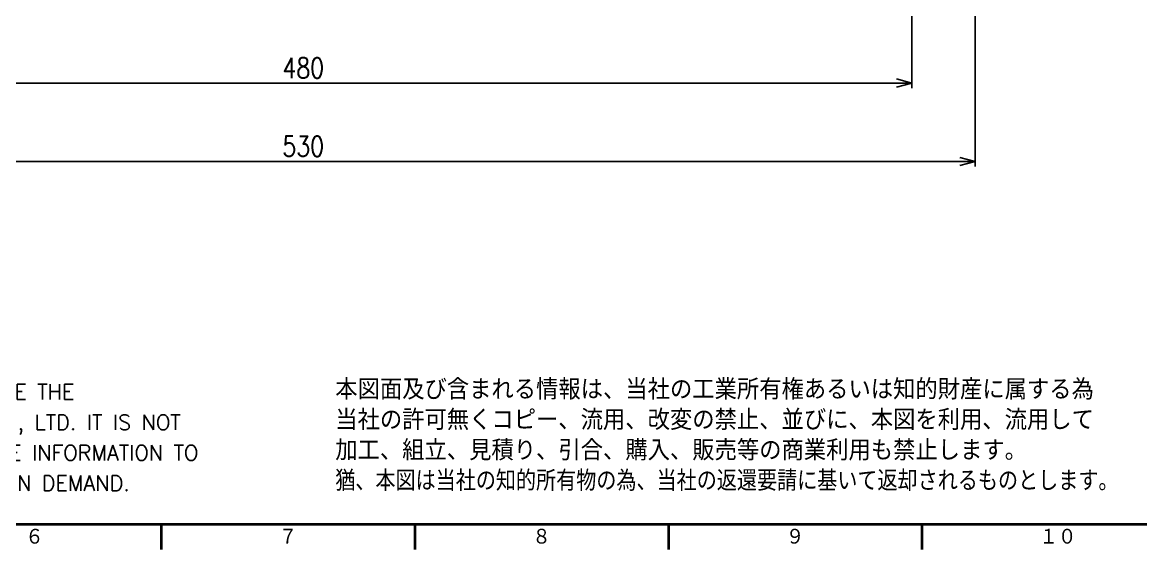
# Model space of a CAD drawing. Header units: millimetres. Extents: x 0 to 1682, y 0 to 1188.
# Drawn here: x 565.1 to 1006.1, y 20 to 227.9 of the extents above; entities that cross this region are included whole.
import ezdxf

# ---------------------------------------------------------------- set-up
doc = ezdxf.new("R2010")
doc.units = ezdxf.units.MM
doc.header["$LTSCALE"] = 2
doc.layers.get('0').update_dxf_attribs({"lineweight": 20})
doc.layers.get('DEFPOINTS').update_dxf_attribs({"color": 253})
for name, color, linetype, lineweight in [('2', 5, 'Continuous', 40), ('5', 3, 'Continuous', 13), ('WAKU', 7, 'Continuous', 40)]:
    doc.layers.add(name, color=color, linetype=linetype, lineweight=lineweight)
doc.styles.get("Standard").update_dxf_attribs({"font": 'romans.shx', "width": 0.8, "bigfont": 'extfont2.shx'})
doc.dimstyles.new('GEN-ISO$0', dxfattribs={"dimtxt": 4, "dimasz": 3, "dimexe": 1, "dimexo": 1, "dimgap": 1, "dimtad": 3, "dimrnd": 0.01, "dimdsep": 46, "dimtxsty": 'Standard', "dimblk": 'OPEN30', "dimcen": 0, "dimclrd": 256, "dimclre": 256, "dimclrt": 7, "dimazin": 2, "dimtp": 0.1, "dimtm": 0.1, "dimtfac": 0.6, "dimtmove": 2, "dimatfit": 3, "dimldrblk": 'OPEN30', "dimfxl": 1, "dimarcsym": 0})

# ---------------------------------------------------------------- blocks, each defined once
blk = doc.blocks.new('mess-e')
at = {"layer": 'WAKU', "color": 7}
for s, p in [('THIS DRAWING AND THE INFORMATION IT CONTAINS ARE THE', (0, 18)), ('PROPERTY OF KUSAKABE ELECTRIC & MACHINERY CO., LTD. IT IS NOT', (0, 12)), ('TO BE TRACED, COPIED OR REPRODUCED, NOR IS THE INFORMATION TO', (0, 6)), ('BE MISUSED IN ANY WAY. IT IS TO BE RETURNED UPON DEMAND.', (0, 0))]:
    blk.add_text(s, height=3, dxfattribs=at).set_placement(p)
blk = doc.blocks.new('mess-j')
at = {"layer": 'WAKU', "color": 7}
for s, p in [('本図面及び含まれる情報は、当社の工業所有権あるいは知的財産に属する為', (0, 18)), ('当社の許可無くコピー、流用、改変の禁止、並びに、本図を利用、流用して', (0, 12)), ('加工、組立、見積り、引合、購入、販売等の商業利用も禁止します。', (0, 6))]:
    blk.add_text(s, height=4, dxfattribs=at).set_placement(p)
at = {"layer": 'WAKU', "color": 7, "width": 0.9}
blk.add_text('猶、本図は当社の知的所有物の為、当社の返還要請に基いて返却されるものとします。', height=4, dxfattribs=at).set_placement((0, 0))
blk = doc.blocks.new('A1組立図')
at = {"layer": 'WAKU', "color": 5, "linetype": 'Continuous'}
for p, q in [((25, 15), (826, 15)), ((310, 10), (310, 15)), ((360, 10), (360, 15)), ((410, 10), (410, 15)), ((460, 10), (460, 15))]:
    blk.add_line(p, q, dxfattribs=at)
at = {"layer": '2'}
for name, p in [('mess-e', (172.47, 21.59)), ('mess-j', (344.24, 21.59))]:
    blk.add_blockref(name, p, dxfattribs=at)
at = {"layer": 'WAKU', "color": 5, "linetype": 'Continuous'}
for s, height, p in [('６', 3.31, (283.1, 10.87)), ('７', 3.31, (333.1, 10.87)), ('８', 3.31, (383.1, 10.87)), ('９', 3.31, (433.1, 10.87)), ('１０', 3.311, (483.1, 10.87))]:
    blk.add_text(s, height=height, dxfattribs=at).set_placement(p)
blk = doc.blocks.new('_Open30')
at = {"color": 0, "linetype": 'ByBlock', "lineweight": -2}
for p, q in [((-1, 0.268), (0, 0)), ((0, 0), (-1, -0.268)), ((0, 0), (-1, 0))]:
    blk.add_line(p, q, dxfattribs=at)
blk = doc.blocks.new('*D44')
at = {"layer": '5', "lineweight": -2, "transparency": 16777216}
for p, q in [((435.85, 268.77), (435.85, 201.95)), ((915.85, 268.77), (915.85, 201.95)), ((441.85, 203.95), (909.85, 203.95))]:
    blk.add_line(p, q, dxfattribs=at)
at = {"layer": 'DEFPOINTS', "color": 0, "transparency": 16777216}
for p in [(435.85, 270.77), (915.85, 270.77), (915.85, 203.95)]:
    blk.add_point(p, dxfattribs=at)
at = {"layer": '5', "lineweight": -2, "transparency": 16777216, "xscale": 6, "yscale": 6, "zscale": 6, "rotation": 180}
blk.add_blockref('_Open30', (435.85, 203.95), dxfattribs=at)
at = {"layer": '5', "lineweight": -2, "transparency": 16777216, "xscale": 6, "yscale": 6, "zscale": 6}
blk.add_blockref('_Open30', (915.85, 203.95), dxfattribs=at)
at = {"layer": '5', "color": 7, "transparency": 16777216, "insert": (675.85, 209.95), "char_height": 8, "attachment_point": 5}
blk.add_mtext('480', dxfattribs=at)
blk = doc.blocks.new('*D45')
at = {"layer": '5', "lineweight": -2, "transparency": 16777216}
for p, q in [((410.85, 273.87), (410.85, 171.01)), ((940.85, 273.87), (940.85, 171.01)), ((416.85, 173.01), (934.85, 173.01))]:
    blk.add_line(p, q, dxfattribs=at)
at = {"layer": 'DEFPOINTS', "color": 0, "transparency": 16777216}
for p in [(410.85, 275.87), (940.85, 275.87), (940.85, 173.01)]:
    blk.add_point(p, dxfattribs=at)
at = {"layer": '5', "lineweight": -2, "transparency": 16777216, "xscale": 6, "yscale": 6, "zscale": 6, "rotation": 180}
blk.add_blockref('_Open30', (410.85, 173.01), dxfattribs=at)
at = {"layer": '5', "lineweight": -2, "transparency": 16777216, "xscale": 6, "yscale": 6, "zscale": 6}
blk.add_blockref('_Open30', (940.85, 173.01), dxfattribs=at)
at = {"layer": '5', "color": 7, "transparency": 16777216, "insert": (675.85, 179.01), "char_height": 8, "attachment_point": 5}
blk.add_mtext('530', dxfattribs=at)

msp = doc.modelspace()

# ---------------------------------------------------------------- block references
at = {"layer": '2', "lineweight": 0, "xscale": 2, "yscale": 2, "zscale": 2}
msp.add_blockref('A1組立図', (0, 0), dxfattribs=at)

# ---------------------------------------------------------------- dimensions: what is measured, and where the dimension line sits
at = {"layer": '5'}
dim = msp.add_linear_dim(base=(940.846, 173.012), p1=(410.846, 275.867), p2=(940.846, 275.867), dimstyle='GEN-ISO$0', override={"dimscale": 2, "dimtm": 0.1, "dimtdec": 3}, dxfattribs=at)
dim.commit()
dim.dimension.update_dxf_attribs({"geometry": '*D45', "text_midpoint": (675.846, 179.012)})
dim = msp.add_linear_dim(base=(915.846, 203.947), p1=(435.846, 270.77), p2=(915.846, 270.77), angle=0, dimstyle='GEN-ISO$0', override={"dimscale": 2, "dimtm": 0.1, "dimtdec": 3}, dxfattribs=at)
dim.commit()
dim.dimension.update_dxf_attribs({"geometry": '*D44', "text_midpoint": (675.846, 209.947)})

doc.saveas('drawing.dxf')
